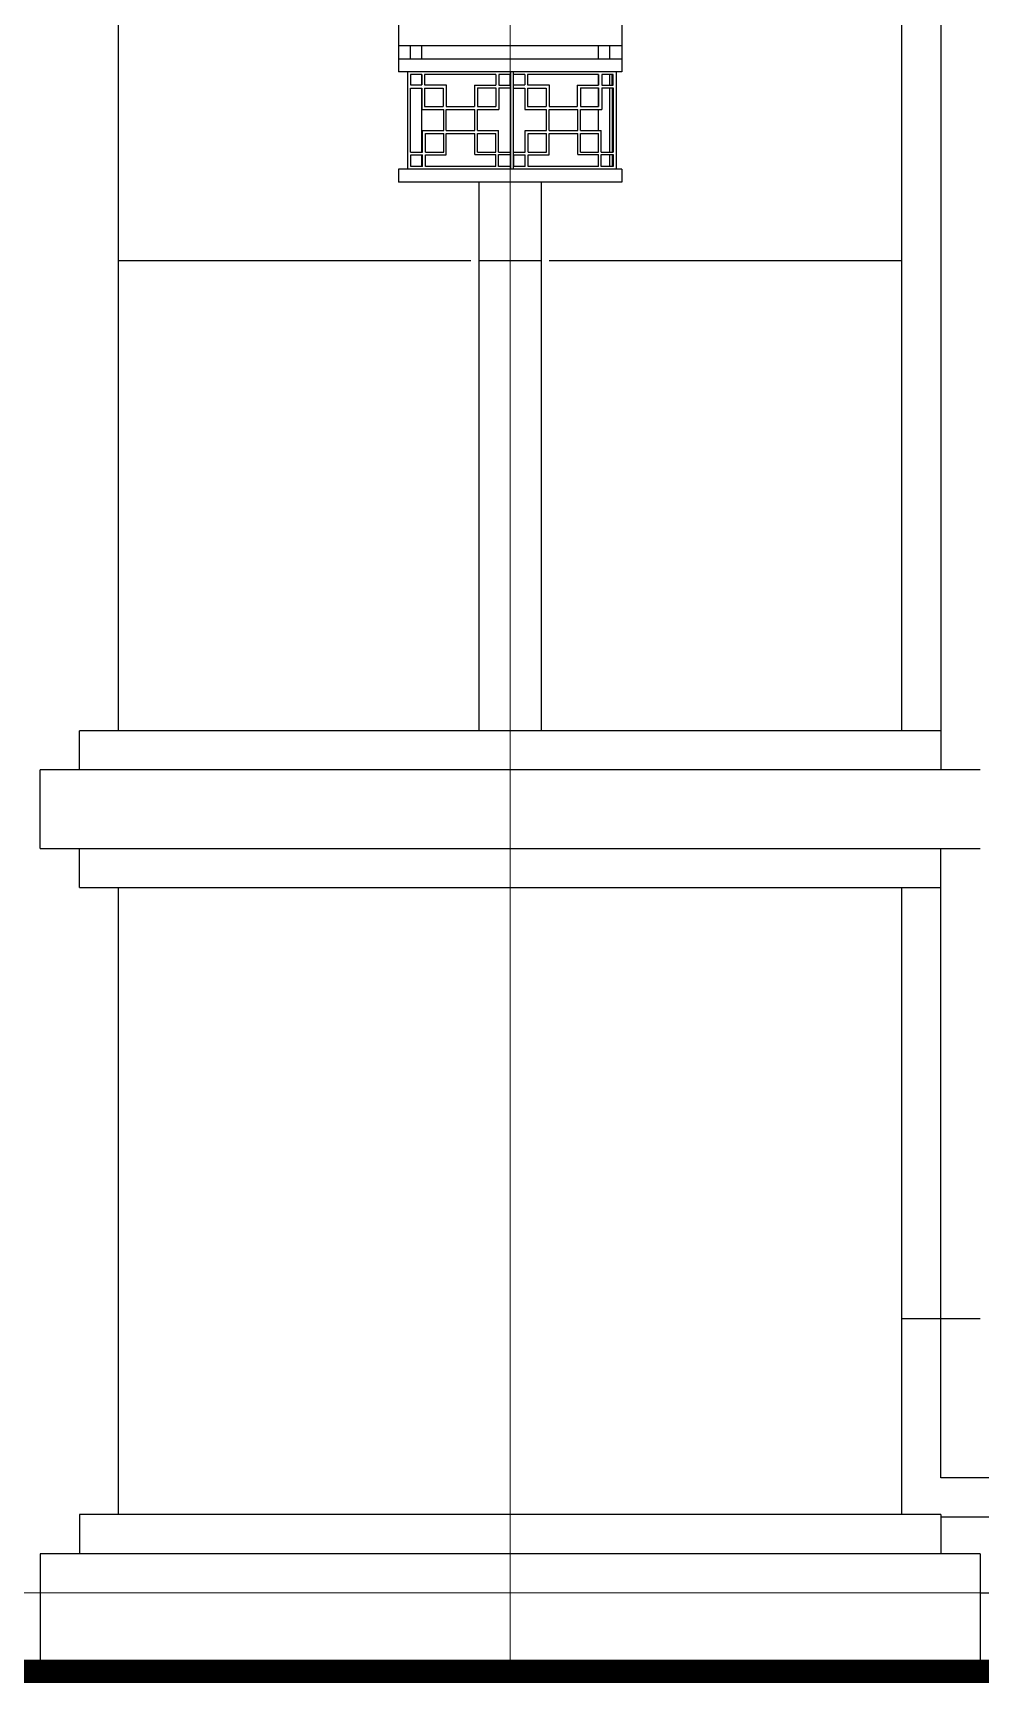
# Model space of a CAD drawing. Extents: x 1188826 to 1909461, y 608442 to 1651179.
# Drawn here: x 1657874 to 1659083, y 1041862 to 1043967 of the extents above; entities that cross this region are included whole.
import ezdxf

# ---------------------------------------------------------------- set-up
doc = ezdxf.new("R2010")
doc.units = 0
doc.header["$LTSCALE"] = 1000
doc.header["$MEASUREMENT"] = 0
doc.linetypes.add('ACAD_ISO10W100', pattern=[18.5, 12, -3, 0.5, -3])
doc.linetypes.add('DOTE', pattern=[2.42, 2, -0.2, 0.02, -0.2])
for name, color, linetype in [('1', 7, 'Continuous'), ('分缝', 37, 'Continuous'), ('立面线', 40, 'Continuous')]:
    doc.layers.add(name, color=color, linetype=linetype)
doc.layers.add('DOTE', color=19, linetype='DOTE', lineweight=9)

msp = doc.modelspace()

# ---------------------------------------------------------------- linework, layer by layer
at = {"layer": '1', "const_width": 30}
msp.add_lwpolyline([(1651532.8, 1041876.5), (1678232.8, 1041876.5)], dxfattribs=at)
at = {"layer": 'DOTE', "linetype": 'ACAD_ISO10W100', "ltscale": 100}
for p, q in [((1658482.7, 1047826.5), (1658482.7, 1041876.5)), ((1651532.8, 1041976.5), (1678232.8, 1041976.5)), ((1651532.8, 1041876.5), (1678232.8, 1041876.5))]:
    msp.add_line(p, q, dxfattribs=at)
at = {"layer": '分缝'}
for p, q in [((1657982.8, 1043676.5), (1658432.8, 1043676.5)), ((1658442.8, 1043676.5), (1658522.8, 1043676.5)), ((1658532.8, 1043676.5), (1658982.8, 1043676.5))]:
    msp.add_line(p, q, dxfattribs=at)
at = {"layer": '立面线'}
for p, q in [((1657982.8, 1043076.5), (1657982.8, 1047776.5)), ((1658982.8, 1043076.5), (1658982.8, 1047776.5)), ((1659032.8, 1047026.5), (1659032.8, 1043026.5)), ((1658340.3, 1045885.8), (1658340.3, 1043917.3)), ((1658625.3, 1045885.8), (1658625.3, 1043917.3)), ((1658625.3, 1043950.4), (1658340.3, 1043950.4)), ((1658355.3, 1043950.4), (1658355.3, 1043933.9)), ((1658369.9, 1043933.9), (1658369.9, 1043950.4)), ((1658595.7, 1043933.9), (1658595.7, 1043950.4)), ((1658610.3, 1043933.9), (1658610.3, 1043950.4)), ((1658340.3, 1043933.9), (1658625.3, 1043933.9)), ((1658625.3, 1043917.3), (1658340.3, 1043917.3)), ((1658352.3, 1043793.1), (1658352.3, 1043917.3)), ((1658355.6, 1043913.7), (1658355.6, 1043900.7)), ((1658370.2, 1043913.7), (1658355.6, 1043913.7)), ((1658369.9, 1043900.7), (1658369.9, 1043913.7)), ((1658370.2, 1043913.7), (1658370.2, 1043900.7)), ((1658464.5, 1043913.7), (1658373.6, 1043913.7)), ((1658373.6, 1043913.7), (1658373.6, 1043900.7)), ((1658464.5, 1043913.7), (1658464.5, 1043900.2)), ((1658483, 1043913.7), (1658468.4, 1043913.7)), ((1658468.4, 1043913.7), (1658468.4, 1043900.2)), ((1658483, 1043900.2), (1658483, 1043913.7)), ((1658483.6, 1043793.1), (1658483.6, 1043917.3)), ((1658486.9, 1043917.3), (1658486.9, 1043793.1)), ((1658501.5, 1043913.7), (1658486.9, 1043913.7)), ((1658501.5, 1043913.7), (1658501.5, 1043900.7)), ((1658504.9, 1043913.7), (1658504.9, 1043900.7)), ((1658595.8, 1043913.7), (1658504.9, 1043913.7)), ((1658595.7, 1043900.2), (1658595.7, 1043913.7)), ((1658595.8, 1043913.7), (1658595.8, 1043900.2)), ((1658599.7, 1043913.7), (1658599.7, 1043900.2)), ((1658614.3, 1043913.7), (1658599.7, 1043913.7)), ((1658610.3, 1043900.2), (1658610.3, 1043913.7)), ((1658613.3, 1043900.2), (1658613.3, 1043913.7)), ((1658614.3, 1043900.2), (1658614.3, 1043913.7)), ((1658618.2, 1043917.3), (1658618.2, 1043793.1)), ((1658355.6, 1043900.7), (1658370.2, 1043900.7)), ((1658355.6, 1043815), (1658355.6, 1043896.6)), ((1658355.6, 1043896.6), (1658370.2, 1043896.6)), ((1658369.9, 1043815), (1658369.9, 1043896.6)), ((1658370.2, 1043896.6), (1658370.2, 1043869.3)), ((1658373.6, 1043900.7), (1658401.3, 1043900.7)), ((1658373.6, 1043896.6), (1658373.6, 1043872.9)), ((1658373.6, 1043896.6), (1658397.4, 1043896.6)), ((1658397.4, 1043896.6), (1658397.4, 1043872.9)), ((1658401.3, 1043900.7), (1658401.3, 1043872.9)), ((1658437.3, 1043900.2), (1658464.5, 1043900.2)), ((1658437.3, 1043900.2), (1658437.3, 1043872.9)), ((1658441.2, 1043897.1), (1658464.5, 1043897.1)), ((1658441.2, 1043897.1), (1658441.2, 1043872.9)), ((1658464.5, 1043897.1), (1658464.5, 1043872.9)), ((1658468.4, 1043900.2), (1658483, 1043900.2)), ((1658468.4, 1043897.1), (1658483, 1043897.1)), ((1658468.4, 1043897.1), (1658468.4, 1043869.3)), ((1658483, 1043897.1), (1658483, 1043815)), ((1658486.9, 1043900.7), (1658501.5, 1043900.7)), ((1658486.9, 1043896.6), (1658501.5, 1043896.6)), ((1658501.5, 1043896.6), (1658501.5, 1043869.3)), ((1658504.9, 1043900.7), (1658532.6, 1043900.7)), ((1658504.9, 1043896.6), (1658504.9, 1043872.9)), ((1658504.9, 1043896.6), (1658528.7, 1043896.6)), ((1658528.7, 1043896.6), (1658528.7, 1043872.9)), ((1658532.6, 1043900.7), (1658532.6, 1043872.9)), ((1658568.6, 1043900.2), (1658568.6, 1043872.9)), ((1658568.6, 1043900.2), (1658595.7, 1043900.2)), ((1658572.5, 1043897.1), (1658572.5, 1043872.9)), ((1658572.5, 1043897.1), (1658595.8, 1043897.1)), ((1658595.7, 1043900.2), (1658595.8, 1043900.2)), ((1658595.7, 1043872.9), (1658595.7, 1043897.1)), ((1658595.8, 1043897.1), (1658595.8, 1043872.9)), ((1658599.7, 1043900.2), (1658614.3, 1043900.2)), ((1658599.7, 1043897.1), (1658599.7, 1043869.3)), ((1658599.7, 1043897.1), (1658614.3, 1043897.1)), ((1658610.3, 1043815), (1658610.3, 1043897.1)), ((1658613.3, 1043897.1), (1658613.3, 1043815)), ((1658614.3, 1043897.1), (1658614.3, 1043815)), ((1658373.6, 1043872.9), (1658397.4, 1043872.9)), ((1658401.3, 1043872.9), (1658437.3, 1043872.9)), ((1658441.2, 1043872.9), (1658464.5, 1043872.9)), ((1658504.9, 1043872.9), (1658528.7, 1043872.9)), ((1658532.6, 1043872.9), (1658568.6, 1043872.9)), ((1658572.5, 1043872.9), (1658595.7, 1043872.9)), ((1658595.7, 1043872.9), (1658595.8, 1043872.9)), ((1658370.2, 1043869.3), (1658398, 1043869.3)), ((1658398, 1043842.3), (1658398, 1043869.3)), ((1658401.3, 1043842.3), (1658401.3, 1043869.3)), ((1658401.3, 1043869.3), (1658437.9, 1043869.3)), ((1658437.9, 1043842.3), (1658437.9, 1043869.3)), ((1658441.2, 1043869.3), (1658468.4, 1043869.3)), ((1658441.2, 1043842.3), (1658441.2, 1043869.3)), ((1658501.5, 1043869.3), (1658529.3, 1043869.3)), ((1658529.3, 1043842.3), (1658529.3, 1043869.3)), ((1658532.6, 1043842.3), (1658532.6, 1043869.3)), ((1658532.6, 1043869.3), (1658569.2, 1043869.3)), ((1658569.2, 1043842.3), (1658569.2, 1043869.3)), ((1658572.5, 1043842.3), (1658572.5, 1043869.3)), ((1658572.5, 1043869.3), (1658599.7, 1043869.3)), ((1658595.7, 1043842.3), (1658595.7, 1043869.3)), ((1658370.8, 1043815), (1658370.8, 1043842.3)), ((1658370.8, 1043842.3), (1658398, 1043842.3)), ((1658374.7, 1043815), (1658374.7, 1043838.7)), ((1658374.7, 1043838.7), (1658398, 1043838.7)), ((1658398, 1043815), (1658398, 1043838.7)), ((1658401.3, 1043842.3), (1658437.9, 1043842.3)), ((1658401.3, 1043838.7), (1658437.9, 1043838.7)), ((1658401.3, 1043811.4), (1658401.3, 1043838.7)), ((1658437.9, 1043811.9), (1658437.9, 1043838.7)), ((1658441.2, 1043842.3), (1658467.8, 1043842.3)), ((1658441.2, 1043838.7), (1658464.5, 1043838.7)), ((1658441.2, 1043815), (1658441.2, 1043838.7)), ((1658464.5, 1043815), (1658464.5, 1043838.7)), ((1658467.8, 1043815), (1658467.8, 1043842.3)), ((1658502.1, 1043815), (1658502.1, 1043842.3)), ((1658502.1, 1043842.3), (1658529.3, 1043842.3)), ((1658506, 1043815), (1658506, 1043838.7)), ((1658506, 1043838.7), (1658529.3, 1043838.7)), ((1658529.3, 1043815), (1658529.3, 1043838.7)), ((1658532.6, 1043842.3), (1658569.2, 1043842.3)), ((1658532.6, 1043838.7), (1658569.2, 1043838.7)), ((1658532.6, 1043811.4), (1658532.6, 1043838.7)), ((1658569.2, 1043811.9), (1658569.2, 1043838.7)), ((1658572.5, 1043842.3), (1658595.7, 1043842.3)), ((1658572.5, 1043815), (1658572.5, 1043838.7)), ((1658572.5, 1043838.7), (1658595.8, 1043838.7)), ((1658595.7, 1043842.3), (1658595.8, 1043842.3)), ((1658595.7, 1043815), (1658595.7, 1043838.7)), ((1658595.8, 1043842.3), (1658599.1, 1043842.3)), ((1658595.8, 1043815), (1658595.8, 1043838.7)), ((1658599.1, 1043815), (1658599.1, 1043842.3)), ((1658355.6, 1043815), (1658370.8, 1043815)), ((1658356.2, 1043796.4), (1658356.2, 1043811.4)), ((1658356.2, 1043811.4), (1658370.8, 1043811.4)), ((1658369.9, 1043796.4), (1658369.9, 1043811.4)), ((1658370.8, 1043796.4), (1658370.8, 1043811.4)), ((1658374.7, 1043815), (1658398, 1043815)), ((1658374.7, 1043796.4), (1658374.7, 1043811.4)), ((1658374.7, 1043811.4), (1658401.3, 1043811.4)), ((1658437.9, 1043811.9), (1658464.5, 1043811.9)), ((1658441.2, 1043815), (1658464.5, 1043815)), ((1658464.5, 1043796.4), (1658464.5, 1043811.9)), ((1658467.8, 1043815), (1658483, 1043815)), ((1658467.8, 1043796.4), (1658467.8, 1043811.9)), ((1658467.8, 1043811.9), (1658483, 1043811.9)), ((1658483, 1043811.9), (1658483, 1043796.4)), ((1658486.9, 1043815), (1658502.1, 1043815)), ((1658487.5, 1043811.4), (1658502.1, 1043811.4)), ((1658487.5, 1043796.4), (1658487.5, 1043811.4)), ((1658502.1, 1043796.4), (1658502.1, 1043811.4)), ((1658506, 1043815), (1658529.3, 1043815)), ((1658506, 1043796.4), (1658506, 1043811.4)), ((1658506, 1043811.4), (1658532.6, 1043811.4)), ((1658569.2, 1043811.9), (1658595.8, 1043811.9)), ((1658572.5, 1043815), (1658595.7, 1043815)), ((1658595.7, 1043815), (1658595.8, 1043815)), ((1658595.7, 1043796.4), (1658595.7, 1043811.9)), ((1658595.8, 1043796.4), (1658595.8, 1043811.9)), ((1658599.1, 1043815), (1658614.3, 1043815)), ((1658599.1, 1043796.4), (1658599.1, 1043811.9)), ((1658599.1, 1043811.9), (1658614.3, 1043811.9)), ((1658610.3, 1043796.4), (1658610.3, 1043811.9)), ((1658613.3, 1043811.9), (1658613.3, 1043796.4)), ((1658614.3, 1043811.9), (1658614.3, 1043796.4)), ((1658340.3, 1043793.1), (1658340.3, 1043776.6)), ((1658625.3, 1043793.1), (1658340.3, 1043793.1)), ((1658370.8, 1043796.4), (1658356.2, 1043796.4)), ((1658464.5, 1043796.4), (1658374.7, 1043796.4)), ((1658483, 1043796.4), (1658467.8, 1043796.4)), ((1658502.1, 1043796.4), (1658487.5, 1043796.4)), ((1658595.7, 1043796.4), (1658506, 1043796.4)), ((1658595.8, 1043796.4), (1658595.7, 1043796.4)), ((1658614.3, 1043796.4), (1658599.1, 1043796.4)), ((1658625.3, 1043793.1), (1658625.3, 1043776.6)), ((1658625.3, 1043776.6), (1658340.3, 1043776.6)), ((1658442.8, 1043776.6), (1658442.8, 1043076.5)), ((1658522.8, 1043076.5), (1658522.8, 1043776.6)), ((1657932.8, 1043026.5), (1657932.8, 1043076.5)), ((1659032.8, 1043076.5), (1657932.8, 1043076.5)), ((1659082.8, 1043026.5), (1657882.8, 1043026.5)), ((1657882.8, 1042926.5), (1657882.8, 1043026.5)), ((1657882.8, 1042926.5), (1659082.8, 1042926.5)), ((1657932.8, 1042876.5), (1657932.8, 1042926.5)), ((1659032.8, 1042123.3), (1659032.8, 1042926.5)), ((1657932.8, 1042876.5), (1659032.8, 1042876.5)), ((1657982.8, 1042076.5), (1657982.8, 1042876.5)), ((1658982.8, 1042076.5), (1658982.8, 1042876.5)), ((1658982.8, 1042326.5), (1659082.8, 1042326.5)), ((1660032.8, 1042123.3), (1659032.8, 1042123.3)), ((1657932.8, 1042076.5), (1657932.8, 1042026.5)), ((1659032.8, 1042076.5), (1657932.8, 1042076.5)), ((1659032.8, 1042076.5), (1659032.8, 1042026.5)), ((1660082.8, 1042073.3), (1659032.8, 1042073.3)), ((1657882.8, 1042026.5), (1657882.8, 1041876.5)), ((1659082.8, 1042026.5), (1657882.8, 1042026.5)), ((1659082.8, 1042026.5), (1659082.8, 1041876.5)), ((1659082.8, 1041976.5), (1660182.8, 1041976.5))]:
    msp.add_line(p, q, dxfattribs=at)

doc.saveas('drawing.dxf')
